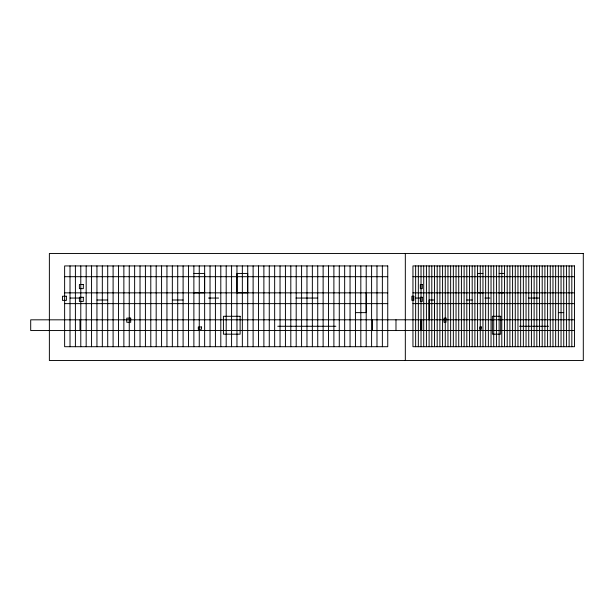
<?xml version="1.0" encoding="UTF-8"?>
<svg xmlns="http://www.w3.org/2000/svg" width="614" height="614" viewBox="0 0 614 614"><rect width="100%" height="100%" fill="white"/><g stroke="black" fill="none" stroke-linecap="round" stroke-linejoin="round"><path stroke-width="0.92" d="M193.917 273.445L204.6 273.445L204.6 292.817L193.917 292.817M482.942 273.445L477.6 273.445L477.6 292.817L482.942 292.817M499.136 273.445L504.478 273.445M64.631 276.699L387.749 276.699M412.953 276.699L574.512 276.699M499.136 292.817L504.478 292.817M64.631 292.855L387.749 292.855M412.953 292.855L574.512 292.855M70.088 298.051L80.15 298.051M208.53 298.051L218.592 298.051M295.979 298.051L317.714 298.051M415.678 298.051L420.713 298.051M484.899 298.051L489.934 298.051M528.623 298.051L539.491 298.051M96.981 300.008L107.665 300.008M172.38 300.008L183.064 300.008M466.824 300.008L472.166 300.008M64.631 303.631L387.749 303.631M412.953 303.631L574.512 303.631M355.475 312.633L366.167 312.633L366.167 292.901M558.379 312.633L563.721 312.633M574.512 319.787L30.7 319.825L30.7 330.547L574.512 330.555M277.789 326.264L335.896 326.264M519.528 326.264L548.586 326.264M571.818 265.931L571.818 346.71M569.124 265.931L569.124 346.71M566.43 265.931L566.43 346.71M563.744 265.931L563.744 346.71M561.05 265.931L561.05 346.71M558.356 265.931L558.356 346.71M555.662 265.931L555.662 346.71M552.968 265.931L552.968 346.71M550.274 265.931L550.274 346.71M547.588 265.931L547.588 346.71M544.894 265.931L544.894 346.71M542.2 265.931L542.2 346.71M539.506 265.931L539.506 346.71M536.813 265.931L536.813 346.71M534.119 265.931L534.119 346.71M531.425 265.931L531.425 346.71M528.738 265.931L528.738 346.71M526.044 265.931L526.044 346.71M523.351 265.931L523.351 346.71M520.657 265.931L520.657 346.71M517.963 265.931L517.963 346.71M515.269 265.931L515.269 346.71M512.583 265.931L512.583 346.71M509.889 265.931L509.889 346.71M507.195 265.931L507.195 346.71M504.501 265.931L504.501 346.71M501.807 265.931L501.807 346.71M499.113 265.931L499.113 346.71M496.427 265.931L496.427 346.71M493.733 265.931L493.733 346.71M491.039 265.931L491.039 346.71M488.345 265.931L488.345 346.71M485.651 265.931L485.651 346.71M482.957 265.931L482.957 346.71M480.271 265.931L480.271 346.71M477.577 265.931L477.577 346.71M474.883 265.931L474.883 346.71M472.189 265.931L472.189 346.71M469.495 265.931L469.495 346.71M466.801 265.931L466.801 346.71M464.115 265.931L464.115 346.71M461.421 265.931L461.421 346.71M458.727 265.931L458.727 346.71M456.033 265.931L456.033 346.71M453.339 265.931L453.339 346.71M450.645 265.931L450.645 346.71M447.959 265.931L447.959 346.71M445.265 265.931L445.265 346.71M442.571 265.931L442.571 346.71M439.877 265.931L439.877 346.71M437.183 265.931L437.183 346.71M434.489 265.931L434.489 346.71M434.474 319.74L434.474 300.008L429.132 300.008L429.132 319.74M431.803 265.931L431.803 346.71M429.109 265.931L429.109 346.71M426.415 265.931L426.415 346.71M423.721 265.931L423.721 346.71M421.795 319.825L421.795 330.547M421.027 265.931L421.027 346.71M420.636 319.825L420.636 330.547M418.334 265.931L418.334 346.71M415.647 265.931L415.647 346.71M405.324 253.49L405.324 360.51M395.984 319.825L395.984 330.547M382.361 265.931L382.361 346.71M376.981 265.931L376.981 346.71M372.498 319.825L372.498 330.547M371.593 265.931L371.593 346.71M366.205 265.931L366.205 346.71M360.825 265.931L360.825 346.71M355.437 265.931L355.437 346.71M350.049 265.931L350.049 346.71M344.661 265.931L344.661 346.71M339.281 265.931L339.281 346.71M333.893 265.931L333.893 346.71M328.505 265.931L328.505 346.71M323.125 265.931L323.125 346.71M317.737 265.931L317.737 346.71M312.349 265.931L312.349 346.71M306.969 265.931L306.969 346.71M301.581 265.931L301.581 346.71M296.194 265.931L296.194 346.71M290.813 265.931L290.813 346.71M285.426 265.931L285.426 346.71M280.038 265.931L280.038 346.71M274.658 265.931L274.658 346.71M269.27 265.931L269.27 346.71M263.882 265.931L263.882 346.71M258.502 265.931L258.502 346.71M253.114 265.931L253.114 346.71M247.726 265.931L247.726 346.71M242.346 265.931L242.346 346.71M236.958 265.931L236.958 346.71M231.57 265.931L231.57 346.71M226.19 265.931L226.19 346.71M220.802 265.931L220.802 346.71M215.414 265.931L215.414 346.71M210.034 265.931L210.034 346.71M204.646 265.931L204.646 346.71M199.258 265.931L199.258 346.71M193.878 265.931L193.878 346.71M188.49 265.931L188.49 346.71M183.102 265.931L183.102 346.71M177.722 265.931L177.722 346.71M172.334 265.931L172.334 346.71M166.947 265.931L166.947 346.71M161.566 265.931L161.566 346.71M156.179 265.931L156.179 346.71M150.791 265.931L150.791 346.71M145.411 265.931L145.411 346.71M140.023 265.931L140.023 346.71M134.635 265.931L134.635 346.71M129.255 265.931L129.255 346.71M123.867 265.931L123.867 346.71M118.479 265.931L118.479 346.71M113.099 265.931L113.099 346.71M107.711 265.931L107.711 346.71M102.323 265.931L102.323 346.71M96.943 265.931L96.943 346.71M91.555 265.931L91.555 346.71M86.167 265.931L86.167 346.71M80.787 265.931L80.787 346.71M79.997 319.825L79.997 330.547M75.399 265.931L75.399 346.71M70.011 265.931L70.011 346.71M583.3 253.49L49.373 253.49L49.373 360.51L583.3 360.51L583.3 253.49M387.749 265.931L64.631 265.931L64.631 346.71L387.749 346.71L387.749 265.931M574.512 265.931L412.953 265.931L412.953 346.71L574.512 346.71L574.512 265.931M247.688 273.445L237.004 273.445L237.004 292.817L247.688 292.817L247.688 273.445M83.32 284.489L79.39 284.489L79.39 288.634L83.32 288.634L83.32 284.489M422.294 284.489L420.329 284.489L420.329 288.634L422.294 288.634L422.294 284.489M66.396 296.232L62.459 296.232L62.459 300.369L66.396 300.369L66.396 296.232M413.836 296.232L411.871 296.232L411.871 300.369L413.836 300.369L413.836 296.232M83.32 297.276L79.39 297.276L79.39 301.42L83.32 301.42L83.32 297.276M422.294 297.276L420.329 297.276L420.329 301.42L422.294 301.42L422.294 297.276M240.12 316.287L223.427 316.287L223.427 334.177L240.12 334.177L240.12 316.287M500.694 316.287L492.351 316.287L492.351 334.177L500.694 334.177L500.694 316.287M130.698 318.129L126.76 318.129L126.76 322.266L130.698 322.266L130.698 318.129M445.987 318.129L444.022 318.129L444.022 322.266L445.987 322.266L445.987 318.129M201.484 326.986L198.299 326.986L198.299 329.273L201.484 329.273L201.484 326.986M481.384 326.986L479.787 326.986L479.787 329.273L481.384 329.273L481.384 326.986"/></g></svg>
